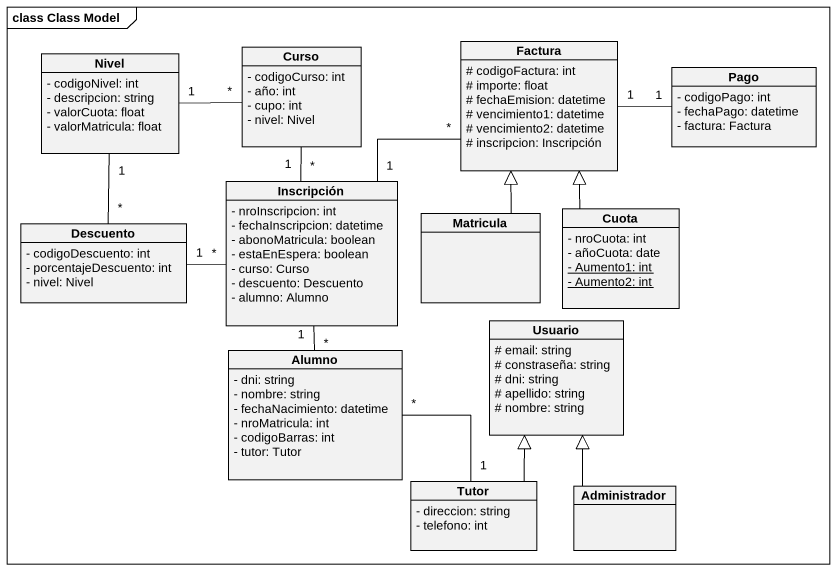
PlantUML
@startuml
mainframe class Class Model
hide circle
hide empty members
skinparam classAttributeIconSize 0
class Curso {
  - codigoCurso: int
  - año: int
  - cupo: int
  - nivel: Nivel
}
class Factura {
  # codigoFactura: int
  # importe: float
  # fechaEmision: datetime
  # vencimiento1: datetime
  # vencimiento2: datetime
  # inscripcion: Inscripción
}
class Nivel {
  - codigoNivel: int
  - descripcion: string
  - valorCuota: float
  - valorMatricula: float
}
class Pago {
  - codigoPago: int
  - fechaPago: datetime
  - factura: Factura
}
class Inscripción {
  - nroInscripcion: int
  - fechaInscripcion: datetime
  - abonoMatricula: boolean
  - estaEnEspera: boolean
  - curso: Curso
  - descuento: Descuento
  - alumno: Alumno
}
class Descuento {
  - codigoDescuento: int
  - porcentajeDescuento: int
  - nivel: Nivel
}
class Matricula
class Cuota {
  - nroCuota: int
  - añoCuota: date
  {static} - Aumento1: int
  {static} - Aumento2: int
}
class Alumno {
  - dni: string
  - nombre: string
  - fechaNacimiento: datetime
  - nroMatricula: int
  - codigoBarras: int
  - tutor: Tutor
}
class Usuario {
  # email: string
  # constraseña: string
  # dni: string
  # apellido: string
  # nombre: string
}
class Tutor {
  - direccion: string
  - telefono: int
}
class Administrador
Factura "1" -right- "1" Pago
Nivel "1" -right- "*" Curso
Nivel "1" -- "*" Descuento
Inscripción "*" -up- "1" Curso
Inscripción "1" -up- "*" Factura
Inscripción "*" -- "1" Alumno
Descuento "1" -right- "*" Inscripción
Matricula -up-|> Factura
Cuota -up-|> Factura
Alumno "*" -- "1" Tutor
Tutor -up-|> Usuario
Administrador -up-|> Usuario
@enduml
